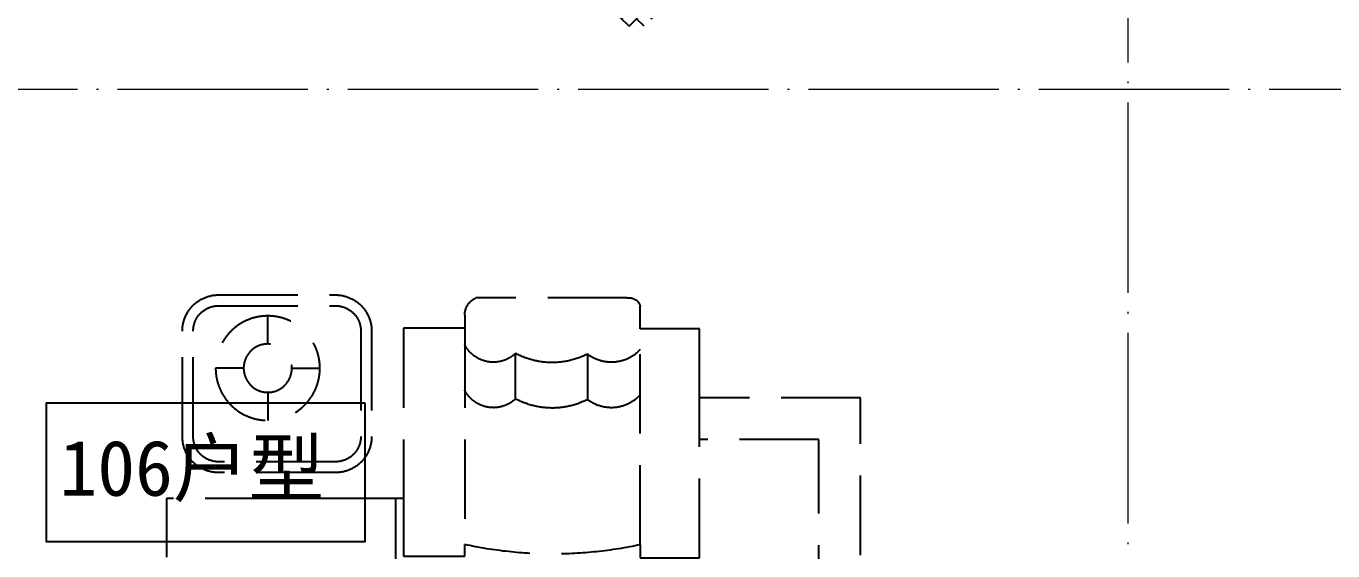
# Model space of a CAD drawing. Extents: x 27938 to 983267, y -209821 to 1628073.
# Drawn here: x 724343 to 728462, y -171187 to -169535 of the extents above; entities that cross this region are included whole.
import ezdxf

# ---------------------------------------------------------------- set-up
doc = ezdxf.new("R2010")
doc.units = 0
doc.header["$LTSCALE"] = 1000
doc.header["$MEASUREMENT"] = 0
doc.linetypes.add('A户型$0$DASH', pattern=[0.35, 0.25, -0.1])
doc.linetypes.add('DOTE', pattern=[2.42, 2, -0.2, 0.02, -0.2])
for name, color, linetype in [('3.5方案汇报，与郭总、侯月琴确定户型_t8$0$2020.03.04 -1安徽标准化洋房户型(UA）_t8_t8$0$看线', 154, 'Continuous'), ('5fur', 250, 'Continuous'), ('保温', 6, 'Continuous')]:
    doc.layers.add(name, color=color, linetype=linetype)
doc.layers.add('DOTE', color=19, linetype='DOTE', lineweight=9)
doc.styles.add('黑体', font='')
doc.styles.get('黑体').set_extended_font_data('SimHei')

# ---------------------------------------------------------------- blocks, each defined once
blk = doc.blocks.new('GFDGDGRDGRDG')
at = {"layer": 'DOTE', "linetype": 'DOTE', "ltscale": 0.3}
for p, q in [((620993.7, 360558.3), (620993.7, 368758.3)), ((626393.7, 368458.3), (573593.7, 368458.3))]:
    blk.add_line(p, q, dxfattribs=at)
blk = doc.blocks.new('VDGVDVXVE')
at = {"layer": '5fur', "linetype": 'A户型$0$DASH'}
for p, q in [((581861.3, 367777.7), (581492.2, 367777.7)), ((581705.9, 367657.3), (581705.9, 367745.6)), ((580531.9, 367025.2), (580532.1, 367704.6)), ((581085.1, 367706.7), (581085.1, 367025.7)), ((581412.6, 367698), (581412.6, 367365.9)), ((581940.9, 367365.9), (581940.9, 367698)), ((580698.3, 367625.6), (580698.3, 367482.5)), ((580925, 367484.5), (580925, 367627.1)), ((581629.7, 367581.2), (581541.4, 367581.2)), ((581782, 367581.2), (581870.3, 367581.2)), ((581705.9, 367505), (581705.9, 367416.8)), ((579968.6, 365023.9), (579968.6, 367356.3)), ((579968.6, 367356.3), (580344.7, 367356.3)), ((581492.2, 367286.3), (581861.3, 367286.3))]:
    blk.add_line(p, q, dxfattribs=at)
blk.add_lwpolyline([(581492.2, 367252.2), (581861.3, 367252.2, 0.414214), (581975, 367365.9), (581975, 367698, 0.414214), (581861.3, 367811.8), (581492.2, 367811.8, 0.414214), (581378.5, 367698), (581378.5, 367365.9, 0.414214)], format="xyb", close=True, dxfattribs=at)
for points in [[(579837.4, 364892.6), (579837.4, 367487.5), (580344.7, 367487.5), (580344.7, 367704.6), (580532.1, 367704.6), (580532.2, 367777.4, -0.381814), (580573.5, 367802.3), (581049.8, 367802.3, -0.297366), (581085.1, 367748.3), (581085.1, 367706.7), (581278.5, 367706.7), (581278.5, 367171), (581302.8, 367171), (582025.6, 367171), (582025.6, 366986.3)], [(581278.5, 367171), (581278.5, 366989.5), (581085.1, 366989.5), (581085.1, 367025.7, -0.107473), (580531.9, 367025.2), (580531.9, 366983.3), (580344.7, 366983.3), (580344.7, 367487.5)], [(581302.8, 367171), (581302.8, 366968.3), (581339.3, 366968.3, 0.104629), (581343.3, 366437.8, 0.112404), (581343.3, 365907.3, 0.108493), (581341.9, 365370.4)]]:
    blk.add_lwpolyline(points, format="xyb", dxfattribs=at)
for radius in [164.4, 76.1]:
    blk.add_circle((581705.9, 367581.2), radius, dxfattribs=at)
for centre, radius, start, end in [((580807.5, 368297.5), 1301.7, 282.3121, 282.3121), ((581492.2, 367698), 79.6, 90, 180), ((581861.3, 367698), 79.6, 0, 90), ((580994.8, 367701.6), 101.7, 226.5967, 332.6017), ((580622.9, 367722.3), 122.6, 222.0756, 307.9281), ((580809.6, 367842.9), 244.1, 242.8612, 298.1896), ((580622.9, 367579.2), 122.6, 222.0756, 307.9281), ((580809.6, 367699.7), 244.1, 242.8612, 298.1896), ((580994.8, 367558.4), 101.7, 226.5967, 332.6017), ((581492.2, 367365.9), 79.6, 180, 270), ((581861.3, 367365.9), 79.6, 270, 0)]:
    blk.add_arc(centre, radius, start, end, dxfattribs=at)
blk = doc.blocks.new('VDVDVDCZSCCS')
at = {"layer": '保温', "linetype": 'ByBlock', "ltscale": 10}
h = blk.add_hatch(dxfattribs=at)
h.set_pattern_fill('AR-HBONE', color=251, scale=55)
h.set_pattern_definition([(45, (0, 0), (0, 47.4157523), [100.584, -33.528]), (135, (23.708, 23.708), (3e-15, 47.4157523), [100.584, -33.528])])
h.paths.add_polyline_path([(555716.5, 370923.7), (555716.5, 371023.7), (555816.5, 371023.7), (555816.5, 370923.7)])

msp = doc.modelspace()

# ---------------------------------------------------------------- linework, layer by layer
at = {"color": 1}
msp.add_lwpolyline([(725411.9, -170721.7), (724405.9, -170721.7), (724405.9, -171157.7), (725411.9, -171157.7)], close=True, dxfattribs=at)

# ---------------------------------------------------------------- block references
msp.add_blockref('VDVDVDCZSCCS', (170500, -540458.5))
at = {"xscale": -1}
msp.add_blockref('VDGVDVXVE', (1306810.3, -538193.1), dxfattribs=at)
at = {"layer": '3.5方案汇报，与郭总、侯月琴确定户型_t8$0$2020.03.04 -1安徽标准化洋房户型(UA）_t8_t8$0$看线', "ltscale": 10}
msp.add_blockref('GFDGDGRDGRDG', (106822.9, -538193.1), dxfattribs=at)

# ---------------------------------------------------------------- texts
at = {"color": 1, "style": '黑体'}
msp.add_text('106户型', height=175, dxfattribs=at).set_placement((724448.1, -171013.9))

doc.saveas('drawing.dxf')
